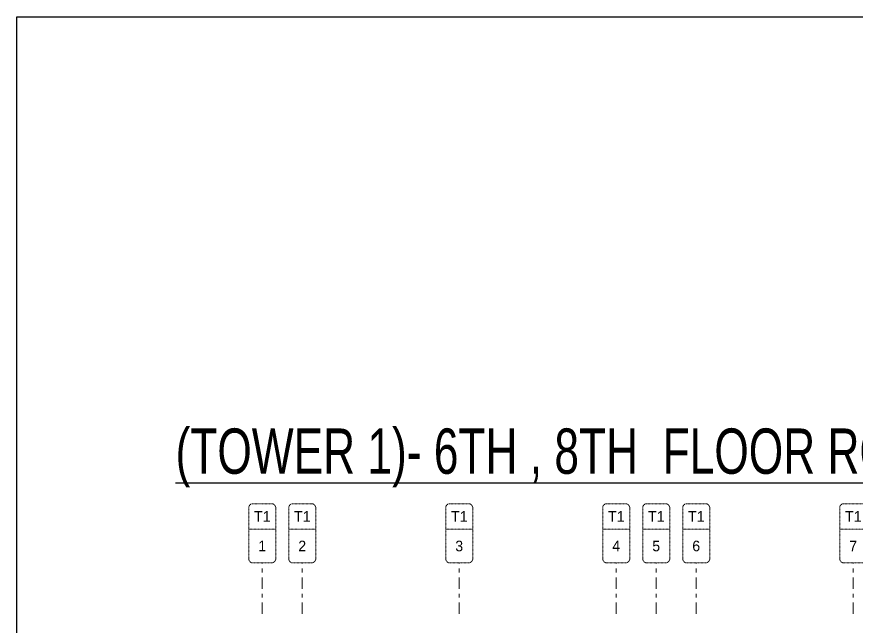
# Model space of a CAD drawing. Header units: millimetres. Extents: x 1078357 to 2594950, y -4969473 to -4636555.
# Drawn here: x 1687296 to 1715100, y -4657173 to -4636994 of the extents above; entities that cross this region are included whole.
import ezdxf
from ezdxf.enums import TextEntityAlignment as Align

# ---------------------------------------------------------------- set-up
doc = ezdxf.new("R2010")
doc.units = ezdxf.units.MM
doc.linetypes.add('CENTER', pattern=[2, 1.25, -0.25, 0.25, -0.25])
doc.linetypes.add('DGN STYLE 7', pattern=[8.34, 3.75, -1.67, 1.25, -1.67])
for name, color, linetype, lineweight in [('A-_ANOTDIMA_D-', 6, 'Continuous', 13), ('A-_ANOTGRID_E-', 8, 'DGN STYLE 7', 13), ('Boundary', 40, 'Continuous', 30), ('GRID LINE', 8, 'Continuous', 0)]:
    doc.layers.add(name, color=color, linetype=linetype, lineweight=lineweight)
doc.layers.add('S TEXT', color=7, linetype='Continuous')
doc.styles.add('SANSSERIF', font='sas_____.pfb')
doc.styles.get("Standard").update_dxf_attribs({"font": 'Adani Regular.ttf', "height": 500})

# ---------------------------------------------------------------- blocks, each defined once
blk = doc.blocks.new('Tower grid nomenclature-ex')
at = {"layer": 'A-_ANOTGRID_E-'}
blk.add_lwpolyline([(-1250, -600), (1750, -600, 0.414214), (2000, -350), (2000, 750, 0.414214), (1750, 1000), (-1250, 1000, 0.414214), (-1500, 750), (-1500, -350, 0.414214)], format="xyb", close=True, dxfattribs=at)
blk.add_lwpolyline([(0, 1000), (0, -600)], dxfattribs=at)
at = {"layer": 'A-_ANOTGRID_E-', "flags": 8}
for p in [(-1235, 400), (1788, 400)]:
    blk.add_attdef('GRID', text='', height=625, dxfattribs=at).set_placement(p, align=Align.MIDDLE_CENTER)
blk = doc.blocks.new('T1')
at = {"layer": 'GRID LINE', "linetype": 'DGN STYLE 7', "ltscale": 100, "elevation": 0}
for points in [[(38311, -31827), (38311, -30138)], [(39636, -31827), (39636, -30138)], [(44836, -31827), (44836, -30138)], [(50036, -31827), (50036, -30138)], [(51361, -31827), (51361, -30138)], [(52686, -31827), (52686, -30138)], [(57886, -31827), (57886, -30138)]]:
    blk.add_lwpolyline(points, dxfattribs=at)
at = {"layer": 'GRID LINE'}
ref = blk.add_blockref('Tower grid nomenclature-ex', (38199, -29018, 0), dxfattribs=dict(at, xscale=0.56, yscale=0.56, zscale=0.56, rotation=270))
ref.add_attrib('GRID', '1', dxfattribs={"layer": 'A-_ANOTGRID_E-', "height": 350}).set_placement((38311, -29578, 0), align=Align.MIDDLE_CENTER)
ref.add_attrib('GRID', 'T1', dxfattribs={"layer": 'A-_ANOTGRID_E-', "height": 350}).set_placement((38316, -28598, 0), align=Align.MIDDLE_CENTER)
ref = blk.add_blockref('Tower grid nomenclature-ex', (39524, -29018, 0), dxfattribs=dict(at, xscale=0.56, yscale=0.56, zscale=0.56, rotation=270))
ref.add_attrib('GRID', '2', dxfattribs={"layer": 'A-_ANOTGRID_E-', "height": 350}).set_placement((39636, -29578, 0), align=Align.MIDDLE_CENTER)
ref.add_attrib('GRID', 'T1', dxfattribs={"layer": 'A-_ANOTGRID_E-', "height": 350}).set_placement((39641, -28598, 0), align=Align.MIDDLE_CENTER)
ref = blk.add_blockref('Tower grid nomenclature-ex', (44724, -29018, 0), dxfattribs=dict(at, xscale=0.56, yscale=0.56, zscale=0.56, rotation=270))
ref.add_attrib('GRID', '3', dxfattribs={"layer": 'A-_ANOTGRID_E-', "height": 350}).set_placement((44836, -29578, 0), align=Align.MIDDLE_CENTER)
ref.add_attrib('GRID', 'T1', dxfattribs={"layer": 'A-_ANOTGRID_E-', "height": 350}).set_placement((44841, -28598, 0), align=Align.MIDDLE_CENTER)
ref = blk.add_blockref('Tower grid nomenclature-ex', (49924, -29018, 0), dxfattribs=dict(at, xscale=0.56, yscale=0.56, zscale=0.56, rotation=270))
ref.add_attrib('GRID', '4', dxfattribs={"layer": 'A-_ANOTGRID_E-', "height": 350}).set_placement((50036, -29578, 0), align=Align.MIDDLE_CENTER)
ref.add_attrib('GRID', 'T1', dxfattribs={"layer": 'A-_ANOTGRID_E-', "height": 350}).set_placement((50041, -28598, 0), align=Align.MIDDLE_CENTER)
ref = blk.add_blockref('Tower grid nomenclature-ex', (51249, -29018, 0), dxfattribs=dict(at, xscale=0.56, yscale=0.56, zscale=0.56, rotation=270))
ref.add_attrib('GRID', '5', dxfattribs={"layer": 'A-_ANOTGRID_E-', "height": 350}).set_placement((51361, -29578, 0), align=Align.MIDDLE_CENTER)
ref.add_attrib('GRID', 'T1', dxfattribs={"layer": 'A-_ANOTGRID_E-', "height": 350}).set_placement((51366, -28598, 0), align=Align.MIDDLE_CENTER)
ref = blk.add_blockref('Tower grid nomenclature-ex', (52574, -29018, 0), dxfattribs=dict(at, xscale=0.56, yscale=0.56, zscale=0.56, rotation=270))
ref.add_attrib('GRID', '6', dxfattribs={"layer": 'A-_ANOTGRID_E-', "height": 350}).set_placement((52686, -29578, 0), align=Align.MIDDLE_CENTER)
ref.add_attrib('GRID', 'T1', dxfattribs={"layer": 'A-_ANOTGRID_E-', "height": 350}).set_placement((52691, -28598, 0), align=Align.MIDDLE_CENTER)
ref = blk.add_blockref('Tower grid nomenclature-ex', (57774, -29018, 0), dxfattribs=dict(at, xscale=0.56, yscale=0.56, zscale=0.56, rotation=270))
ref.add_attrib('GRID', '7', dxfattribs={"layer": 'A-_ANOTGRID_E-', "height": 350}).set_placement((57886, -29578, 0), align=Align.MIDDLE_CENTER)
ref.add_attrib('GRID', 'T1', dxfattribs={"layer": 'A-_ANOTGRID_E-', "height": 350}).set_placement((57891, -28598, 0), align=Align.MIDDLE_CENTER)

msp = doc.modelspace()

# ---------------------------------------------------------------- linework, layer by layer
at = {"layer": 'Boundary', "ltscale": 700, "elevation": 0}
msp.add_lwpolyline([(1687296.1, -4636994.1), (1793101.8, -4636994.1), (1793101.8, -4689279.6), (1687296.1, -4689279.6)], close=True, dxfattribs=at)

# ---------------------------------------------------------------- block references
at = {"layer": 'A-_ANOTDIMA_D-', "color": 2, "linetype": 'CENTER', "ltscale": 700}
msp.add_blockref('T1', (1657114.1, -4624938.2, 0), dxfattribs=at)

# ---------------------------------------------------------------- texts
at = {"layer": 'S TEXT', "color": 1, "extrusion": (-1.33677e-08, 3.74197e-09, 1), "style": 'SANSSERIF', "width": 0.7}
msp.add_text('%%U(TOWER 1)- 6TH , 8TH  FLOOR ROOF SLAB (REFUGE FLOOR)', height=1500, dxfattribs=at).set_placement((1692555.5, -4652125.9, 0.2))

doc.saveas('drawing.dxf')
